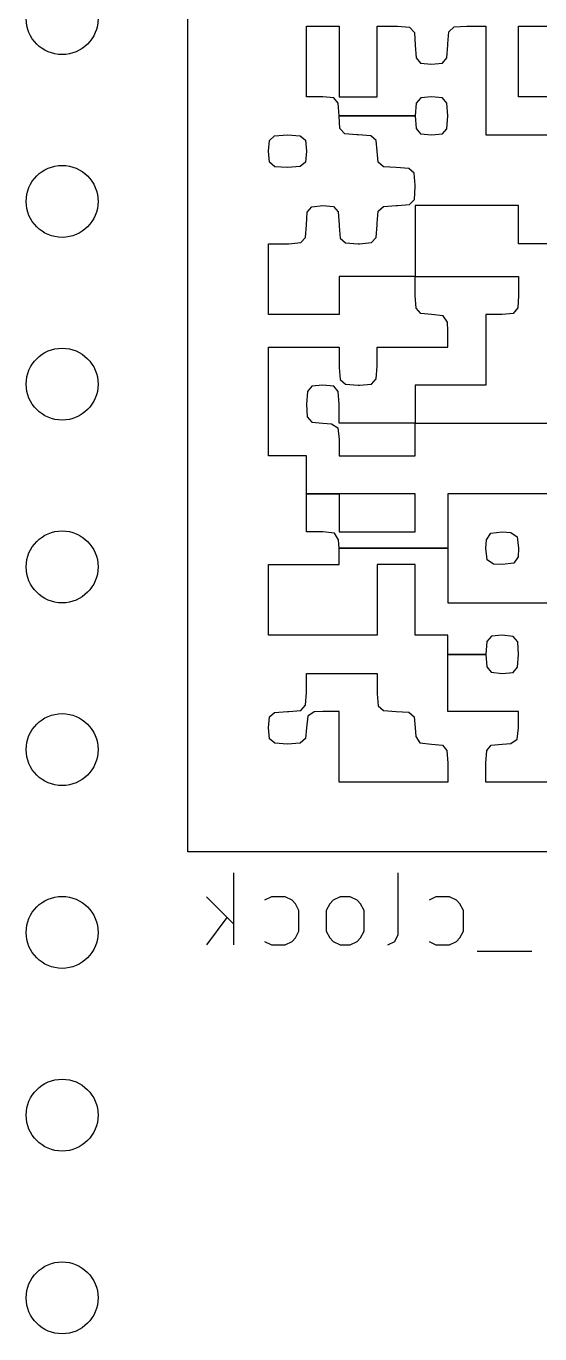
# Model space of a CAD drawing. Extents: x 83 to 192, y -148 to -51.
# Drawn here: x 84.75 to 91.89, y -84.06 to -65.89 of the extents above; entities that cross this region are included whole.
import ezdxf

# ---------------------------------------------------------------- set-up
doc = ezdxf.new("R2010")
doc.units = 0
doc.layers.add('BLACK', color=7, linetype='CONTINUOUS')

msp = doc.modelspace()

# ---------------------------------------------------------------- linework, layer by layer
at = {"layer": 'BLACK', "linetype": 'CONTINUOUS'}
for p, q in [((87, -77.365), (87, -60.84)), ((88.647024, -66.380774), (88.647024, -65.889405)), ((88.647024, -65.889405), (88.87381, -65.889405)), ((88.87381, -65.889405), (89.100596, -65.889405)), ((89.100596, -65.889405), (89.100596, -66.380774)), ((89.629762, -66.380774), (89.629762, -65.889405)), ((89.629762, -65.889405), (89.894346, -65.889405)), ((89.894346, -65.889405), (89.914484, -65.889438)), ((89.914484, -65.889438), (90.081203, -65.903931)), ((90.081203, -65.903931), (90.147227, -65.976656)), ((90.147227, -65.976656), (90.158929, -66.153989)), ((90.612533, -66.13385), (90.627026, -65.967131)), ((90.627026, -65.967131), (90.699752, -65.901108)), ((90.699752, -65.901108), (90.877084, -65.889405)), ((90.877084, -65.889405), (91.141667, -65.889405)), ((91.141667, -65.889405), (91.141667, -66.645358)), ((91.595239, -66.380774), (91.595239, -65.889405)), ((91.595239, -65.889405), (91.859822, -65.889405)), ((91.859822, -65.889405), (92.124405, -65.889405)), ((90.158929, -66.153989), (90.170851, -66.32901)), ((90.599858, -66.331752), (90.6125, -66.153989)), ((90.6125, -66.153989), (90.612533, -66.13385)), ((90.170851, -66.32901), (90.233346, -66.403822)), ((90.535733, -66.404663), (90.599858, -66.331752)), ((88.647024, -66.872143), (88.647024, -66.380774)), ((89.100596, -66.380774), (89.100596, -66.872143)), ((89.629762, -66.872143), (89.629762, -66.380774)), ((90.233346, -66.403822), (90.385715, -66.418572)), ((90.385715, -66.418572), (90.535733, -66.404663)), ((91.595239, -66.872143), (91.595239, -66.380774)), ((91.141667, -66.645358), (91.141667, -67.136727)), ((88.87381, -66.872143), (88.647024, -66.872143)), ((89.026179, -66.886893), (88.87381, -66.872143)), ((89.100596, -66.872143), (89.365179, -66.872143)), ((89.365179, -66.872143), (89.629762, -66.872143)), ((90.235697, -66.886052), (90.171571, -66.958963)), ((90.385715, -66.872143), (90.235697, -66.886052)), ((90.538083, -66.886893), (90.385715, -66.872143)), ((92.124405, -66.872143), (91.595239, -66.872143)), ((89.088674, -66.961705), (89.026179, -66.886893)), ((89.100596, -67.136727), (89.088674, -66.961705)), ((90.171571, -66.958963), (90.158929, -67.136727)), ((90.600579, -66.961705), (90.538083, -66.886893)), ((90.6125, -67.136727), (90.600579, -66.961705)), ((89.112298, -67.314059), (89.100596, -67.136727)), ((89.100596, -67.136727), (90.158929, -67.136727)), ((90.158929, -67.136727), (89.100596, -67.136727)), ((90.158929, -67.136727), (90.170851, -67.311748)), ((90.599858, -67.31449), (90.6125, -67.136727)), ((91.141667, -67.136727), (91.141667, -67.40131)), ((88.131767, -67.478078), (88.204678, -67.413952)), ((88.204678, -67.413952), (88.382441, -67.40131)), ((88.382441, -67.40131), (88.557462, -67.413232)), ((88.557462, -67.413232), (88.632275, -67.475727)), ((89.178321, -67.386784), (89.112298, -67.314059)), ((89.34504, -67.401277), (89.178321, -67.386784)), ((89.365179, -67.40131), (89.34504, -67.401277)), ((89.542942, -67.413952), (89.365179, -67.40131)), ((89.615854, -67.478078), (89.542942, -67.413952)), ((90.170851, -67.311748), (90.233346, -67.386561)), ((90.233346, -67.386561), (90.385715, -67.40131)), ((90.385715, -67.40131), (90.535733, -67.387401)), ((90.535733, -67.387401), (90.599858, -67.31449)), ((91.141667, -67.40131), (91.633036, -67.40131)), ((91.633036, -67.40131), (92.124405, -67.40131)), ((88.117858, -67.628096), (88.131767, -67.478078)), ((88.632275, -67.475727), (88.647024, -67.628096)), ((89.629762, -67.628096), (89.615854, -67.478078)), ((88.132607, -67.780464), (88.117858, -67.628096)), ((88.20742, -67.84296), (88.132607, -67.780464)), ((88.633115, -67.778114), (88.560204, -67.842239)), ((88.647024, -67.628096), (88.633115, -67.778114)), ((89.644512, -67.780464), (89.629762, -67.628096)), ((89.719325, -67.84296), (89.644512, -67.780464)), ((88.382441, -67.854881), (88.20742, -67.84296)), ((88.560204, -67.842239), (88.382441, -67.854881)), ((89.894346, -67.854881), (89.719325, -67.84296)), ((90.071678, -67.866584), (89.894346, -67.854881)), ((90.144403, -67.932607), (90.071678, -67.866584)), ((90.158896, -68.099326), (90.144403, -67.932607)), ((90.147227, -68.296797), (90.158929, -68.119465)), ((90.158929, -68.119465), (90.158896, -68.099326)), ((90.081203, -68.369522), (90.147227, -68.296797)), ((88.647024, -68.648631), (88.658946, -68.47361)), ((88.658946, -68.47361), (88.721441, -68.398798)), ((88.721441, -68.398798), (88.87381, -68.384048)), ((88.87381, -68.384048), (89.023828, -68.397957)), ((89.023828, -68.397957), (89.087953, -68.470868)), ((89.087953, -68.470868), (89.100596, -68.648631)), ((89.629795, -68.628493), (89.644288, -68.461774)), ((89.644288, -68.461774), (89.717014, -68.39575)), ((89.717014, -68.39575), (89.894346, -68.384048)), ((89.894346, -68.384048), (89.914484, -68.384015)), ((89.914484, -68.384015), (90.081203, -68.369522)), ((90.877084, -68.384048), (90.158929, -68.384048)), ((90.158929, -68.384048), (90.158929, -68.875417)), ((91.595239, -68.384048), (90.877084, -68.384048)), ((91.595239, -68.648631), (91.595239, -68.384048)), ((88.635322, -68.825964), (88.647024, -68.648631)), ((89.100596, -68.648631), (89.100629, -68.66877)), ((89.100629, -68.66877), (89.115122, -68.835489)), ((89.61806, -68.825964), (89.629762, -68.648631)), ((89.629762, -68.648631), (89.629795, -68.628493)), ((91.595239, -68.913215), (91.595239, -68.648631)), ((88.569299, -68.898689), (88.635322, -68.825964)), ((89.115122, -68.835489), (89.187847, -68.901512)), ((89.552037, -68.898689), (89.61806, -68.825964)), ((90.158929, -68.875417), (90.158929, -69.366786)), ((88.117858, -69.404584), (88.117858, -68.913215)), ((88.117858, -68.913215), (88.382441, -68.913215)), ((88.382441, -68.913215), (88.40258, -68.913182)), ((88.40258, -68.913182), (88.569299, -68.898689)), ((89.187847, -68.901512), (89.365179, -68.913215)), ((89.365179, -68.913215), (89.385318, -68.913182)), ((89.385318, -68.913182), (89.552037, -68.898689)), ((92.124405, -68.913215), (91.595239, -68.913215)), ((88.117858, -69.895953), (88.117858, -69.404584)), ((89.629762, -69.366786), (89.100596, -69.366786)), ((89.100596, -69.366786), (89.100596, -69.63137)), ((90.158929, -69.366786), (89.629762, -69.366786)), ((90.158929, -69.63137), (90.158929, -69.366786)), ((90.158929, -69.366786), (90.877084, -69.366786)), ((90.877084, -69.366786), (91.595239, -69.366786)), ((91.595239, -69.366786), (91.595239, -69.63137)), ((89.100596, -69.63137), (89.100596, -69.895953)), ((90.171571, -69.809133), (90.158929, -69.63137)), ((91.595239, -69.63137), (91.583317, -69.806391)), ((88.609227, -69.895953), (88.117858, -69.895953)), ((89.100596, -69.895953), (88.609227, -69.895953)), ((90.235697, -69.882044), (90.171571, -69.809133)), ((90.385715, -69.895953), (90.235697, -69.882044)), ((90.546347, -69.914684), (90.385715, -69.895953)), ((90.605553, -70.003042), (90.546347, -69.914684)), ((91.368453, -69.895953), (91.141667, -69.895953)), ((91.141667, -69.895953), (91.141667, -70.387322)), ((91.520821, -69.881203), (91.368453, -69.895953)), ((91.583317, -69.806391), (91.520821, -69.881203)), ((90.6125, -70.122739), (90.605553, -70.003042)), ((90.6125, -70.349524), (90.6125, -70.122739)), ((88.117858, -71.105477), (88.117858, -70.349524)), ((88.117858, -70.349524), (88.609227, -70.349524)), ((88.609227, -70.349524), (89.100596, -70.349524)), ((89.100596, -70.349524), (89.100596, -70.614108)), ((89.629762, -70.614108), (89.629762, -70.349524)), ((89.629762, -70.349524), (90.121131, -70.349524)), ((90.121131, -70.349524), (90.6125, -70.349524)), ((91.141667, -70.387322), (91.141667, -70.878691)), ((89.100596, -70.614108), (89.100629, -70.634246)), ((89.100629, -70.634246), (89.115122, -70.800965)), ((89.61806, -70.79144), (89.629762, -70.614108)), ((88.87381, -70.878691), (88.723792, -70.8926)), ((89.026179, -70.89344), (88.87381, -70.878691)), ((89.115122, -70.800965), (89.187847, -70.866989)), ((89.187847, -70.866989), (89.365179, -70.878691)), ((89.365179, -70.878691), (89.385318, -70.878658)), ((89.385318, -70.878658), (89.552037, -70.864165)), ((89.552037, -70.864165), (89.61806, -70.79144)), ((90.650298, -70.878691), (90.158929, -70.878691)), ((90.158929, -70.878691), (90.158929, -71.143274)), ((91.141667, -70.878691), (90.650298, -70.878691)), ((88.659667, -70.965511), (88.647024, -71.143274)), ((88.723792, -70.8926), (88.659667, -70.965511)), ((89.088674, -70.968253), (89.026179, -70.89344)), ((89.100596, -71.143274), (89.088674, -70.968253)), ((88.117858, -71.861429), (88.117858, -71.105477)), ((88.647024, -71.143274), (88.658946, -71.318296)), ((89.100596, -71.407858), (89.100596, -71.143274)), ((90.158929, -71.143274), (90.158929, -71.407858)), ((88.658946, -71.318296), (88.721441, -71.393108)), ((88.721441, -71.393108), (88.87381, -71.407858)), ((88.87381, -71.407858), (88.993507, -71.414805)), ((88.993507, -71.414805), (89.081864, -71.474011)), ((89.629762, -71.407858), (89.100596, -71.407858)), ((90.158929, -71.407858), (89.629762, -71.407858)), ((90.158929, -71.634643), (90.158929, -71.407858)), ((90.158929, -71.407858), (91.40625, -71.407858)), ((91.40625, -71.407858), (92.653572, -71.407858)), ((89.081864, -71.474011), (89.100596, -71.634643)), ((89.100596, -71.634643), (89.100596, -71.861429)), ((90.158929, -71.861429), (90.158929, -71.634643)), ((88.382441, -71.861429), (88.117858, -71.861429)), ((88.647024, -71.861429), (88.382441, -71.861429)), ((88.647024, -72.390596), (88.647024, -71.861429)), ((89.100596, -71.861429), (89.629762, -71.861429)), ((89.629762, -71.861429), (90.158929, -71.861429)), ((88.647024, -72.919762), (88.647024, -72.390596)), ((88.647024, -72.390596), (89.100596, -72.390596)), ((89.100596, -72.390596), (88.647024, -72.390596)), ((89.100596, -72.390596), (89.100596, -72.655179)), ((89.629762, -72.390596), (89.100596, -72.390596)), ((90.158929, -72.390596), (89.629762, -72.390596)), ((90.158929, -72.655179), (90.158929, -72.390596)), ((91.368453, -72.390596), (90.6125, -72.390596)), ((90.6125, -72.390596), (90.6125, -72.655179)), ((92.124405, -72.390596), (91.368453, -72.390596)), ((89.100596, -72.655179), (89.100596, -72.919762)), ((90.158929, -72.919762), (90.158929, -72.655179)), ((90.6125, -72.655179), (90.6125, -73.146548)), ((88.87381, -72.919762), (88.647024, -72.919762)), ((89.034442, -72.938494), (88.87381, -72.919762)), ((89.093648, -73.026852), (89.034442, -72.938494)), ((89.100596, -73.146548), (89.093648, -73.026852)), ((89.100596, -72.919762), (89.629762, -72.919762)), ((89.629762, -72.919762), (90.158929, -72.919762)), ((91.141667, -73.146548), (91.148615, -73.026852)), ((91.148615, -73.026852), (91.207821, -72.938494)), ((91.207821, -72.938494), (91.368453, -72.919762)), ((91.368453, -72.919762), (91.488149, -72.92671)), ((91.488149, -72.92671), (91.576507, -72.985916)), ((91.576507, -72.985916), (91.595239, -73.146548)), ((89.100596, -73.373334), (89.100596, -73.146548)), ((89.100596, -73.146548), (90.6125, -73.146548)), ((90.6125, -73.146548), (89.100596, -73.146548)), ((90.6125, -73.146548), (90.6125, -73.902501)), ((91.160399, -73.30718), (91.141667, -73.146548)), ((91.595239, -73.146548), (91.588291, -73.266245)), ((88.117858, -73.864703), (88.117858, -73.373334)), ((88.117858, -73.373334), (88.609227, -73.373334)), ((88.609227, -73.373334), (89.100596, -73.373334)), ((89.894346, -73.373334), (89.629762, -73.373334)), ((89.629762, -73.373334), (89.629762, -73.864703)), ((90.158929, -73.373334), (89.894346, -73.373334)), ((90.158929, -73.864703), (90.158929, -73.373334)), ((91.248756, -73.366386), (91.160399, -73.30718)), ((91.368453, -73.373334), (91.248756, -73.366386)), ((91.529085, -73.354602), (91.368453, -73.373334)), ((91.588291, -73.266245), (91.529085, -73.354602)), ((88.117858, -74.356072), (88.117858, -73.864703)), ((89.629762, -73.864703), (89.629762, -74.356072)), ((90.158929, -74.356072), (90.158929, -73.864703)), ((90.6125, -73.902501), (91.368453, -73.902501)), ((91.368453, -73.902501), (92.124405, -73.902501)), ((88.87381, -74.356072), (88.117858, -74.356072)), ((89.629762, -74.356072), (88.87381, -74.356072)), ((90.385715, -74.356072), (90.158929, -74.356072)), ((90.6125, -74.356072), (90.385715, -74.356072)), ((90.6125, -74.620655), (90.6125, -74.356072)), ((91.15431, -74.442892), (91.141667, -74.620655)), ((91.218435, -74.369981), (91.15431, -74.442892)), ((91.368453, -74.356072), (91.218435, -74.369981)), ((91.520821, -74.370821), (91.368453, -74.356072)), ((91.583317, -74.445634), (91.520821, -74.370821)), ((91.595239, -74.620655), (91.583317, -74.445634)), ((90.6125, -74.885239), (90.6125, -74.620655)), ((90.6125, -74.620655), (91.141667, -74.620655)), ((91.141667, -74.620655), (90.6125, -74.620655)), ((91.141667, -74.620655), (91.153589, -74.795676)), ((91.582596, -74.798419), (91.595239, -74.620655)), ((91.153589, -74.795676), (91.216084, -74.870489)), ((91.216084, -74.870489), (91.368453, -74.885239)), ((91.368453, -74.885239), (91.518471, -74.87133)), ((91.518471, -74.87133), (91.582596, -74.798419)), ((88.647024, -75.149822), (88.647024, -74.885239)), ((88.647024, -74.885239), (89.138393, -74.885239)), ((89.138393, -74.885239), (89.629762, -74.885239)), ((89.629762, -74.885239), (89.629762, -75.149822)), ((90.6125, -75.414405), (90.6125, -74.885239)), ((88.635322, -75.327154), (88.647024, -75.149822)), ((89.629762, -75.149822), (89.629795, -75.169961)), ((89.629795, -75.169961), (89.644288, -75.33668)), ((88.131767, -75.491173), (88.204678, -75.427048)), ((88.204678, -75.427048), (88.382441, -75.414405)), ((88.382441, -75.414405), (88.40258, -75.414372)), ((88.40258, -75.414372), (88.569299, -75.399879)), ((88.569299, -75.399879), (88.635322, -75.327154)), ((88.754113, -75.421353), (88.665756, -75.480559)), ((88.87381, -75.414405), (88.754113, -75.421353)), ((89.100596, -75.414405), (88.87381, -75.414405)), ((89.100596, -75.905774), (89.100596, -75.414405)), ((89.644288, -75.33668), (89.717014, -75.402703)), ((89.717014, -75.402703), (89.894346, -75.414405)), ((89.894346, -75.414405), (90.069367, -75.426327)), ((90.069367, -75.426327), (90.14418, -75.488822)), ((91.10387, -75.414405), (90.6125, -75.414405)), ((91.595239, -75.414405), (91.10387, -75.414405)), ((91.595239, -75.641191), (91.595239, -75.414405)), ((88.117858, -75.641191), (88.131767, -75.491173)), ((88.665756, -75.480559), (88.647024, -75.641191)), ((90.14418, -75.488822), (90.158929, -75.641191)), ((88.132607, -75.79356), (88.117858, -75.641191)), ((88.633115, -75.791209), (88.560204, -75.855334)), ((88.647024, -75.641191), (88.633115, -75.791209)), ((90.158929, -75.641191), (90.165877, -75.760888)), ((90.165877, -75.760888), (90.225083, -75.849245)), ((91.576507, -75.801823), (91.595239, -75.641191)), ((88.20742, -75.856055), (88.132607, -75.79356)), ((88.382441, -75.867977), (88.20742, -75.856055)), ((88.560204, -75.855334), (88.382441, -75.867977)), ((89.100596, -76.397143), (89.100596, -75.905774)), ((90.225083, -75.849245), (90.385715, -75.867977)), ((90.385715, -75.867977), (90.535733, -75.881886)), ((90.535733, -75.881886), (90.599858, -75.954797)), ((90.599858, -75.954797), (90.6125, -76.13256)), ((91.141667, -76.13256), (91.153589, -75.957539)), ((91.153589, -75.957539), (91.216084, -75.882726)), ((91.216084, -75.882726), (91.368453, -75.867977)), ((91.368453, -75.867977), (91.488149, -75.861029)), ((91.488149, -75.861029), (91.576507, -75.801823)), ((90.6125, -76.13256), (90.6125, -76.397143)), ((91.141667, -76.397143), (91.141667, -76.13256)), ((89.856548, -76.397143), (89.100596, -76.397143)), ((90.6125, -76.397143), (89.856548, -76.397143)), ((93.144941, -76.397143), (91.141667, -76.397143)), ((103.5, -77.365), (87, -77.365)), ((87.637217, -78.657419), (87.637217, -77.657419)), ((89.922932, -78.514561), (89.922932, -77.657419)), ((87.256265, -77.990752), (87.637217, -78.371704)), ((88.161027, -77.990752), (88.065789, -78.038371)), ((88.351503, -77.990752), (88.161027, -77.990752)), ((88.446741, -78.038371), (88.351503, -77.990752)), ((88.49436, -78.08599), (88.446741, -78.038371)), ((88.541979, -78.181228), (88.49436, -78.08599)), ((88.970551, -78.08599), (88.922932, -78.181228)), ((89.01817, -78.038371), (88.970551, -78.08599)), ((89.113408, -77.990752), (89.01817, -78.038371)), ((89.256265, -77.990752), (89.113408, -77.990752)), ((89.351503, -78.038371), (89.256265, -77.990752)), ((89.399122, -78.08599), (89.351503, -78.038371)), ((89.446741, -78.181228), (89.399122, -78.08599)), ((90.446742, -77.990752), (90.351504, -78.038371)), ((90.637218, -77.990752), (90.446742, -77.990752)), ((90.732456, -78.038371), (90.637218, -77.990752)), ((90.780075, -78.08599), (90.732456, -78.038371)), ((90.827694, -78.181228), (90.780075, -78.08599)), ((87.541979, -78.276466), (87.256265, -78.657419)), ((88.541979, -78.466942), (88.541979, -78.181228)), ((88.922932, -78.181228), (88.922932, -78.466942)), ((89.446741, -78.466942), (89.446741, -78.181228)), ((90.827694, -78.466942), (90.827694, -78.181228)), ((88.49436, -78.56218), (88.541979, -78.466942)), ((88.922932, -78.466942), (88.970551, -78.56218)), ((89.399122, -78.56218), (89.446741, -78.466942)), ((89.875313, -78.6098), (89.922932, -78.514561)), ((90.780075, -78.56218), (90.827694, -78.466942)), ((88.065789, -78.6098), (88.161027, -78.657419)), ((88.161027, -78.657419), (88.351503, -78.657419)), ((88.351503, -78.657419), (88.446741, -78.6098)), ((88.446741, -78.6098), (88.49436, -78.56218)), ((88.970551, -78.56218), (89.01817, -78.6098)), ((89.01817, -78.6098), (89.113408, -78.657419)), ((89.113408, -78.657419), (89.256265, -78.657419)), ((89.256265, -78.657419), (89.351503, -78.6098)), ((89.351503, -78.6098), (89.399122, -78.56218)), ((89.780075, -78.657419), (89.875313, -78.6098)), ((90.351504, -78.6098), (90.446742, -78.657419)), ((90.446742, -78.657419), (90.637218, -78.657419)), ((90.637218, -78.657419), (90.732456, -78.6098)), ((90.732456, -78.6098), (90.780075, -78.56218)), ((91.780076, -78.752657), (91.018171, -78.752657))]:
    msp.add_line(p, q, dxfattribs=at)
at = {"layer": 'BLACK'}
for centre in [(85.25, -65.785), (85.25, -68.325), (85.25, -70.865), (85.25, -73.405), (85.25, -75.945), (85.25, -78.485), (85.25, -81.025), (85.25, -83.565)]:
    msp.add_circle(centre, 0.5, dxfattribs=at)

doc.saveas('drawing.dxf')
